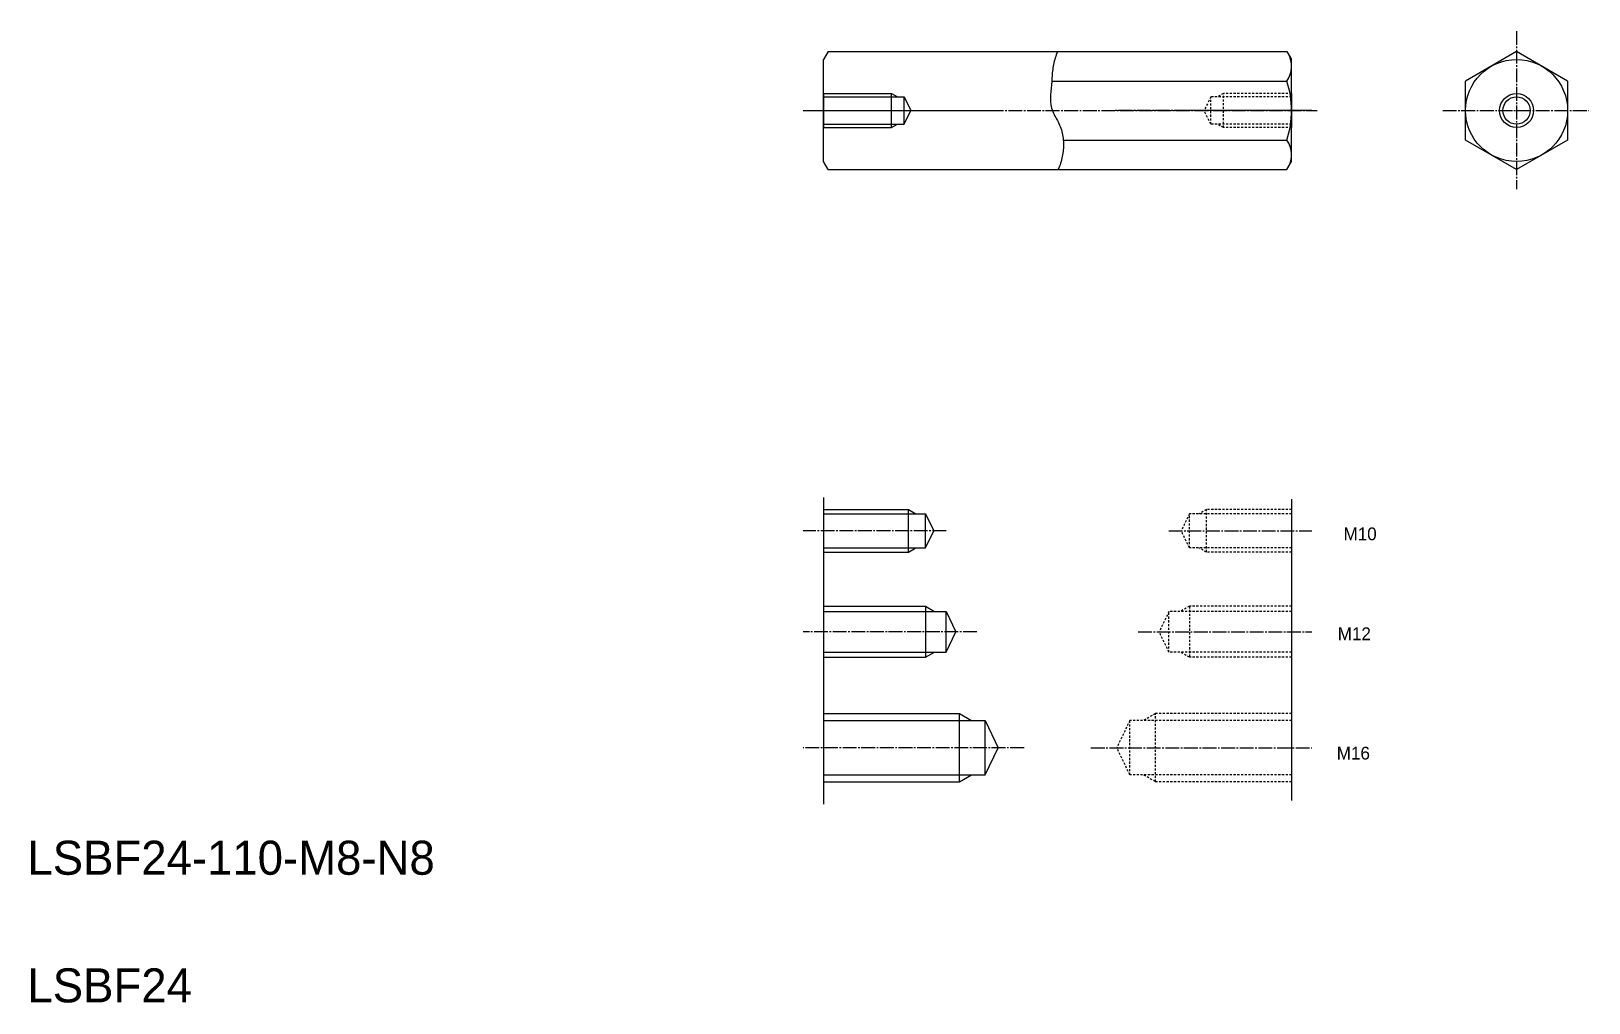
# Model space of a CAD drawing. Extents: x 21 to 387, y 20 to 248.
import ezdxf

# ---------------------------------------------------------------- set-up
doc = ezdxf.new("R2010")
doc.units = 0
doc.header["$LTSCALE"] = 0.25
doc.linetypes.add('CENTER', pattern=[17.5, 13, -1.5, 1.5, -1.5])
doc.linetypes.add('DASHED', pattern=[3.5, 2, -1.5])
doc.layers.get('0').update_dxf_attribs({"linetype": 'CONTINUOUS'})
doc.layers.add('CENTER', color=1, linetype='CENTER')
doc.styles.get("Standard").update_dxf_attribs({"font": 'txt', "height": 6.4})

msp = doc.modelspace()

# ---------------------------------------------------------------- linework, layer by layer
at = {"linetype": 'CONTINUOUS'}
for p, q in [((208.15, 243.5), (207.08, 241.64)), ((207.08, 217.64), (207.08, 241.64)), ((208.15, 243.5), (316, 243.5)), ((316, 243.5), (317.08, 241.64)), ((317.08, 217.64), (317.08, 241.64)), ((369.97, 243.5), (357.97, 236.57)), ((381.97, 236.57), (369.97, 243.5)), ((207.08, 221.64), (207.08, 237.64)), ((260.72, 236.57), (315.98, 236.57)), ((357.97, 222.71), (357.97, 236.57)), ((381.97, 236.57), (381.97, 222.71)), ((263.45, 222.71), (315.98, 222.71)), ((369.97, 215.78), (357.97, 222.71)), ((381.97, 222.71), (369.97, 215.78)), ((208.15, 215.78), (207.08, 217.64)), ((316, 215.78), (317.08, 217.64)), ((208.15, 215.78), (316, 215.78))]:
    msp.add_line(p, q, dxfattribs=at)
for p, q in [((375.97, 240.03), (375.97, 240.03)), ((378.97, 238.3), (378.97, 238.3)), ((317.08, 221.64), (317.08, 237.64)), ((207.08, 233.64), (207.08, 225.64)), ((317.08, 233.63), (317.08, 225.63)), ((207.08, 138.66), (207.08, 66.57)), ((317.08, 138.31), (317.08, 67.45)), ((231.08, 113.11), (231.08, 101.11))]:
    msp.add_line(p, q)
at = {"color": 3, "linetype": 'CONTINUOUS'}
for p, q in [((207.08, 233.64), (223.08, 233.64)), ((223.08, 233.64), (224.46, 232.84)), ((207.08, 225.64), (223.08, 225.64)), ((223.08, 225.64), (224.46, 226.44)), ((207.08, 135.85), (227.08, 135.85)), ((227.08, 135.85), (228.81, 134.85)), ((207.08, 125.85), (227.08, 125.85)), ((227.08, 125.85), (228.81, 126.85)), ((207.08, 113.11), (231.08, 113.11)), ((231.08, 113.11), (233.16, 111.91)), ((207.08, 101.11), (231.08, 101.11)), ((231.08, 101.11), (233.16, 102.31)), ((207.08, 87.87), (239.08, 87.87)), ((239.08, 87.87), (241.85, 86.27)), ((239.08, 71.87), (241.85, 73.47)), ((207.08, 71.87), (239.08, 71.87))]:
    msp.add_line(p, q, dxfattribs=at)
at = {"color": 7}
for p, q in [((207.08, 232.84), (226.08, 232.84)), ((223.08, 225.64), (223.08, 233.64)), ((226.08, 232.84), (227.6, 229.64)), ((226.08, 226.44), (226.08, 232.84)), ((226.08, 226.44), (227.6, 229.64)), ((207.08, 226.44), (226.08, 226.44)), ((227.08, 125.85), (227.08, 135.85)), ((207.08, 134.85), (231.08, 134.85)), ((231.08, 126.85), (231.08, 134.85)), ((231.08, 134.85), (232.98, 130.85)), ((231.08, 126.85), (232.98, 130.85)), ((207.08, 126.85), (231.08, 126.85)), ((207.08, 111.91), (235.88, 111.91)), ((235.88, 111.91), (238.16, 107.11)), ((235.88, 102.31), (235.88, 111.91)), ((235.88, 102.31), (238.16, 107.11)), ((207.08, 102.31), (235.88, 102.31)), ((239.08, 71.87), (239.08, 87.87)), ((207.08, 86.27), (245.08, 86.27)), ((245.08, 73.47), (245.08, 86.27)), ((245.08, 86.27), (248.12, 79.87)), ((245.08, 73.47), (248.12, 79.87)), ((207.08, 73.47), (245.08, 73.47))]:
    msp.add_line(p, q, dxfattribs=at)
at = {"color": 3, "linetype": 'DASHED'}
for p, q in [((298.08, 232.83), (296.55, 229.63)), ((317.08, 232.83), (298.08, 232.83)), ((298.08, 226.43), (298.08, 232.83)), ((301.08, 233.63), (299.69, 232.83)), ((301.08, 225.63), (301.08, 233.63)), ((317.08, 233.63), (301.08, 233.63)), ((298.08, 226.43), (296.55, 229.63)), ((317.08, 226.43), (298.08, 226.43)), ((301.08, 225.63), (299.69, 226.43)), ((317.08, 225.63), (301.08, 225.63)), ((297.08, 135.85), (295.34, 134.85)), ((297.08, 125.85), (297.08, 135.85)), ((317.08, 135.85), (297.08, 135.85)), ((293.08, 134.85), (291.17, 130.85)), ((317.08, 134.85), (293.08, 134.85)), ((293.08, 126.85), (293.08, 134.85)), ((293.08, 126.85), (291.17, 130.85)), ((317.08, 126.85), (293.08, 126.85)), ((297.08, 125.85), (295.34, 126.85)), ((317.08, 125.85), (297.08, 125.85)), ((288.28, 111.91), (285.99, 107.11)), ((317.08, 111.91), (288.28, 111.91)), ((288.28, 102.31), (288.28, 111.91)), ((293.08, 113.11), (291, 111.91)), ((317.08, 113.11), (293.08, 113.11)), ((293.08, 113.11), (293.08, 101.11)), ((288.28, 102.31), (285.99, 107.11)), ((317.08, 102.31), (288.28, 102.31)), ((293.08, 101.11), (291, 102.31)), ((317.08, 101.11), (293.08, 101.11)), ((285.08, 87.87), (282.31, 86.27)), ((317.08, 87.87), (285.08, 87.87)), ((285.08, 71.87), (285.08, 87.87)), ((279.08, 86.27), (276.03, 79.87)), ((317.08, 86.27), (279.08, 86.27)), ((279.08, 73.47), (279.08, 86.27)), ((279.08, 73.47), (276.03, 79.87)), ((317.08, 73.47), (279.08, 73.47)), ((285.08, 71.87), (282.31, 73.47)), ((317.08, 71.87), (285.08, 71.87))]:
    msp.add_line(p, q, dxfattribs=at)
at = {"color": 3, "linetype": 'CONTINUOUS'}
msp.add_lwpolyline([(262.08, 243.5, 0.046053), (261.14, 240.46, 0.03246), (260.77, 237.3, -0.008721), (260.5, 234.13, 0.059653), (260.52, 230.95, 0.094152), (261.67, 228, -0.058309), (263, 225.12, -0.067924), (263.49, 221.98, -0.05581), (263.2, 218.82, -0.052117), (262.25, 215.79)], format="xyb", dxfattribs=at)
at = {"linetype": 'CONTINUOUS'}
msp.add_circle((369.97, 229.64), 12, dxfattribs=at)
at = {"color": 3, "linetype": 'CONTINUOUS'}
msp.add_circle((369.97, 229.64), 4, dxfattribs=at)
msp.add_circle((369.97, 229.64), 3.2)
at = {"linetype": 'CONTINUOUS'}
for centre, radius, start, end in [((311.08, 240.03), 6, 324.7356, 30), ((294.73, 229.64), 22.35, 341.9403, 18.0597), ((311.08, 219.25), 6, 330, 35.2644)]:
    msp.add_arc(centre, radius, start, end, dxfattribs=at)
at = {"layer": 'CENTER', "color": 1, "linetype": 'CENTER'}
for p, q in [((369.97, 248.3), (369.97, 211.17)), ((202.3, 229.64), (231.86, 229.64)), ((202.42, 229.64), (323.08, 229.64)), ((205.13, 229.64), (248.67, 229.64)), ((319.02, 229.64), (275.49, 229.64)), ((321.85, 229.63), (292.29, 229.63)), ((352.6, 229.64), (386.95, 229.64)), ((235.94, 130.85), (202.3, 130.85)), ((288.21, 130.85), (321.85, 130.85)), ((243.14, 107.11), (202.3, 107.11)), ((281.01, 107.11), (321.85, 107.11)), ((254.22, 79.87), (202.3, 79.87)), ((269.93, 79.87), (321.85, 79.87))]:
    msp.add_line(p, q, dxfattribs=at)

# ---------------------------------------------------------------- texts
at = {"color": 7}
for s, p in [('M10', (329.29, 128.63)), ('M12', (327.93, 105.14)), ('M16', (327.7, 77.08))]:
    msp.add_text(s, height=3, dxfattribs=at).set_placement(p)
for s, p in [('LSBF24-110-M8-N8', (20, 50)), ('LSBF24', (20, 20))]:
    msp.add_text(s, height=8).set_placement(p)

doc.saveas('drawing.dxf')
